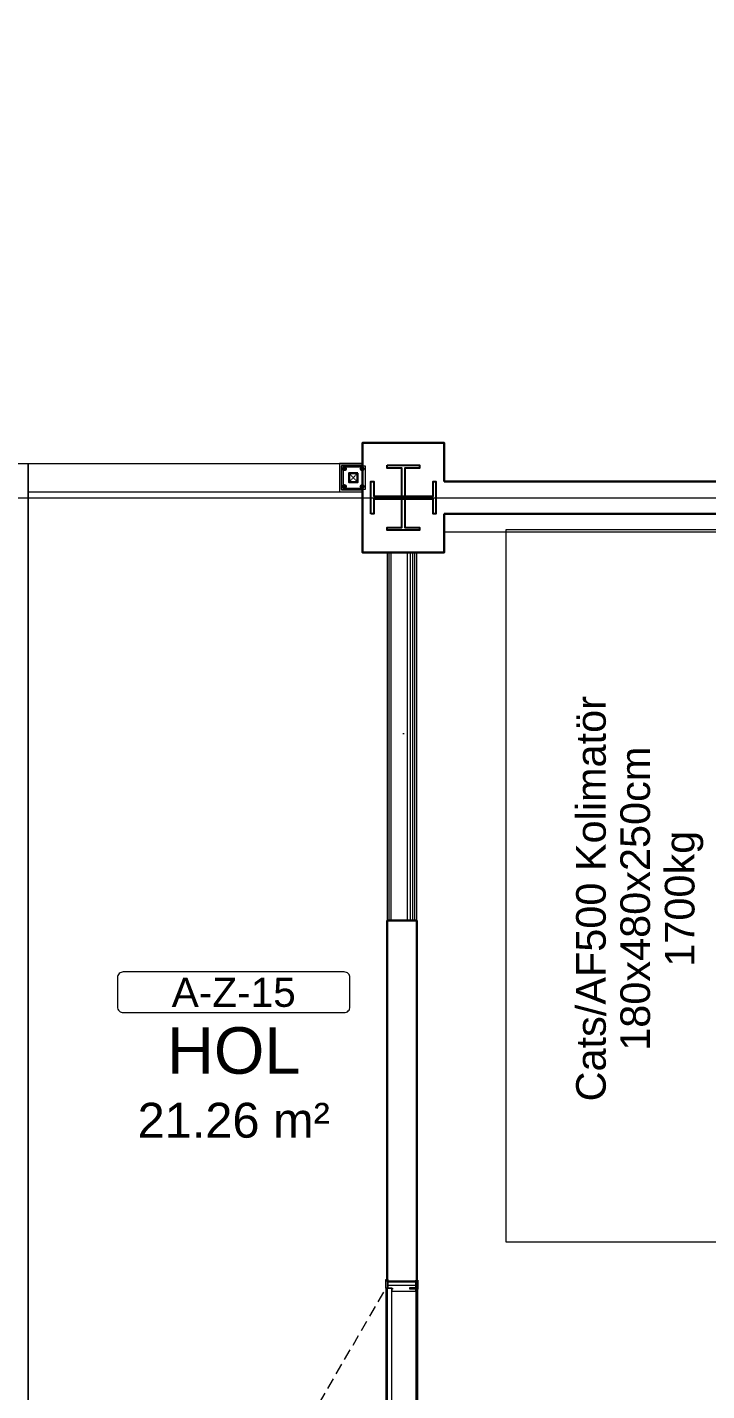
# Model space of a CAD drawing. Header units: centimetres. Extents: x 405464 to 563355, y 50011 to 66875.
# Drawn here: x 515435 to 515893, y 53317 to 54236 of the extents above; entities that cross this region are included whole.
import ezdxf
from ezdxf.enums import TextEntityAlignment as Align

# ---------------------------------------------------------------- set-up
doc = ezdxf.new("R2010")
doc.units = ezdxf.units.CM
for name, pattern in [('CHAIN', [0.3543, 0.2362, -0.0295, 0.0591, -0.0295]), ('DASHDOT', [25.4, 12.7, -6.35, 0, -6.35]), ('M00$0$CENTER', [50.8, 31.75, -6.35, 6.35, -6.35]), ('M00$0$HIDDEN', [0.375, 0.25, -0.125])]:
    doc.linetypes.add(name, pattern=pattern)
doc.layers.get('0').update_dxf_attribs({"lineweight": 9})
doc.layers.add('-MH_Ad', color=1, linetype='Continuous', lineweight=9, true_color=0xff0000)
doc.layers.add('DV_alçıpanel_duvar_yeni', color=1, linetype='Continuous', lineweight=20, true_color=0xff0000)
for name, color, linetype, lineweight in [('0-KRCN-MİMARİ-220526', 8, 'Continuous', 9), ('A_Aks', 30, 'DASHDOT', 9), ('A_celik', 1, 'Continuous', 25), ('A_Duvar-alçiplak', 3, 'Continuous', 30), ('D_Alcipan_YL', 13, 'BATTING', 13), ('G_0.09', 254, 'Continuous', 9), ('M00$0$A_Iskelet', 20, 'Continuous', 25), ('M00$0$D_Merkez', 51, 'M00$0$CENTER', 13), ('M00$0$D_Profil', 155, 'Continuous', 15), ('M00$0$KP_Acilim', 201, 'M00$0$HIDDEN', 15), ('M00$0$Y_Hidden_[Gizli]', 9, 'M00$0$HIDDEN', 9), ('M00_Mahal_No$0$MH_Alan', 51, 'Continuous', 9), ('MH_Alan', 51, 'Continuous', 9), ('TF_Cihaz', 20, 'Continuous', 13), ('TF_Mobilya', 142, 'Continuous', 9)]:
    doc.layers.add(name, color=color, linetype=linetype, lineweight=lineweight)
doc.layers.add('TF_Cihaz_yazı', color=5, linetype='Continuous')
doc.styles.add('M00_Mahal_No$0$Kalin01', font='swissk.ttf')
doc.styles.add('M00_Mahal_No$0$Normal', font='swiss.ttf')
doc.styles.add('MP_KAPI_POZ', font='arial.ttf')
doc.linetypes.add('BATTING', pattern='A,0.0001,-0.1,[134,ltypeshp.shx,S=0.1,R=0,X=-0.1,Y=0],-0.2,[134,ltypeshp.shx,S=0.1,R=180,X=0.1,Y=0],-0.1', length=0.4001)

# ---------------------------------------------------------------- blocks, each defined once
blk = doc.blocks.new('a_aks')
at = {"layer": 'A_Aks', "color": 8, "ltscale": 200}
for p, q in [((11330, 5308.05), (11330, -831.11)), ((-743.44, 1657), (12633.63, 1657))]:
    blk.add_line(p, q, dxfattribs=at)
blk = doc.blocks.new('mimari_yeni_durum')
at = {"layer": 'A_celik', "color": 8}
for points in [[(11319, 1679), (11341, 1679), (11341, 1677), (11331, 1677), (11331, 1637), (11341, 1637), (11341, 1635), (11319, 1635), (11319, 1637), (11329, 1637), (11329, 1677), (11319, 1677), (11319, 1679)], [(11319, 1679), (11341, 1679), (11341, 1677), (11331, 1677), (11331, 1637), (11341, 1637), (11341, 1635), (11319, 1635), (11319, 1637), (11329, 1637), (11329, 1677), (11319, 1677), (11319, 1679)], [(11308, 1646), (11308, 1668), (11310, 1668), (11310, 1658), (11350, 1658), (11350, 1668), (11352, 1668), (11352, 1646), (11350, 1646), (11350, 1656), (11310, 1656), (11310, 1646), (11308, 1646)], [(11308, 1646), (11308, 1668), (11310, 1668), (11310, 1658), (11350, 1658), (11350, 1668), (11352, 1668), (11352, 1646), (11350, 1646), (11350, 1656), (11310, 1656), (11310, 1646), (11308, 1646)]]:
    blk.add_lwpolyline(points, dxfattribs=at)
at = {"layer": 'A_Duvar-alçiplak', "color": 8}
for p, q in [((11357.5, 1668), (12507.5, 1668)), ((11357.5, 1668), (12507.5, 1668)), ((12507.5, 1646), (11357.5, 1646)), ((12507.5, 1646), (11357.5, 1646)), ((11319, 1372), (11319, 1128.67)), ((11339, 1372), (11319, 1372)), ((11339, 1372), (11339, 1128.67))]:
    blk.add_line(p, q, dxfattribs=at)
for points in [[(11357.5, 1668), (11357.5, 1694), (11302.5, 1694), (11302.5, 1620), (11357.5, 1620), (11357.5, 1646)], [(11357.5, 1668), (11357.5, 1694), (11302.5, 1694), (11302.5, 1620), (11319, 1620)], [(11339, 1620), (11357.5, 1620), (11357.5, 1646)], [(11339, 1128.67), (11318.98, 1128.67)]]:
    blk.add_lwpolyline(points, dxfattribs=at)
at = {"layer": 'A_Aks', "color": 8}
blk.add_blockref('a_aks', (0, 0), dxfattribs=at)
blk = doc.blocks.new('kar_o_2_yp')
at = {"layer": 'TF_Cihaz', "color": 8}
blk.add_lwpolyline([(9949, 1578.25), (9769, 1578.25), (9769, 1098.25), (9949, 1098.25)], close=True, dxfattribs=at)
at = {"layer": 'TF_Cihaz_yazı', "color": 8, "style": 'MP_KAPI_POZ'}
for s, p in [('Cats/AF500 Kolimatör', (9826.5, 1329.63)), ('180x480x250cm', (9856.34, 1329.63)), ('1700kg', (9886.34, 1329.63))]:
    blk.add_text(s, height=20, rotation=90, dxfattribs=at).set_placement(p, align=Align.MIDDLE_CENTER)
blk = doc.blocks.new('M00_Mahal_No$0$MHL')
at = {"color": 0, "linetype": 'ByBlock', "lineweight": -2}
blk.add_lwpolyline([(-100, -5), (-100, -30, 0.414214), (-95, -35), (95, -35, 0.414214), (100, -30), (100, -5, 0.414214), (95, 0), (-95, 0, 0.414214)], format="xyb", close=True, dxfattribs=at)
for tag, height, style, p in [('MAHALNO', 25, 'M00_Mahal_No$0$Kalin01', (0, -17.5)), ('MAHALADI', 40, 'M00_Mahal_No$0$Normal', (0, -67.5))]:
    blk.add_attdef(tag, text='', height=height, dxfattribs=dict(at, style=style)).set_placement(p, align=Align.MIDDLE_CENTER)
at = {"layer": 'M00_Mahal_No$0$MH_Alan', "style": 'M00_Mahal_No$0$Normal'}
blk.add_attdef('ALAN', text='', height=40, dxfattribs=at).set_placement((0, -127.5), align=Align.MIDDLE_CENTER)
blk = doc.blocks.new('A$C17b1b0ad')
at = {"layer": 'MH_Alan', "color": 8}
for points in [[(11077, 1680), (11287, 1680), (11287, 1661), (11302.5, 1661), (11302.5, 1620), (11319, 1620), (11319, 796), (11077, 796)], [(11339, 796), (11339, 1620), (11357.5, 1620), (11357.5, 1634), (12507.5, 1634), (12507.5, 1632), (12519, 1632), (12519, 1278.25), (12508, 1278.25), (12508, 1235.75), (12519, 1235.75), (12519, 878.25), (12508, 878.25), (12508, 835.75), (12519, 835.75), (12519, 796)]]:
    blk.add_lwpolyline(points, close=True, dxfattribs=at)
at = {"layer": '-MH_Ad', "color": 8}
ref = blk.add_blockref('M00_Mahal_No$0$MHL', (11215.61, 1337.27), dxfattribs=dict(at, xscale=0.7839999999999999, yscale=0.7839999999999999, zscale=0.7839999999999999))
ref.add_attrib('MAHALNO', 'A-Z-15', dxfattribs={"layer": '0', "color": 0, "linetype": 'ByBlock', "lineweight": -2, "height": 19.6, "style": 'M00_Mahal_No$0$Kalin01'}).set_placement((11215.61, 1323.55), align=Align.MIDDLE_CENTER)
ref.add_attrib('MAHALADI', 'HOL', dxfattribs={"layer": '0', "color": 0, "linetype": 'ByBlock', "lineweight": -2, "height": 31.36, "style": 'M00_Mahal_No$0$Normal'}).set_placement((11215.61, 1284.35), align=Align.MIDDLE_CENTER)
ref.add_attrib('ALAN', '21.26 m²', dxfattribs={"layer": 'M00_Mahal_No$0$MH_Alan', "height": 23.52, "style": 'M00_Mahal_No$0$Normal'}).set_placement((11215.61, 1237.31), align=Align.MIDDLE_CENTER)
blk = doc.blocks.new('*U114')
at = {"ltscale": 40}
blk.add_lwpolyline([(0, 0), (0, 6), (6, 6), (6, 0)], close=True, dxfattribs=at)
at = {"layer": 'M00$0$D_Merkez', "ltscale": 0.015}
for points in [[(0, 0), (6, 6)], [(0, 6), (6, 0)]]:
    blk.add_lwpolyline(points, dxfattribs=at)
at = {"layer": 'M00$0$D_Profil', "ltscale": 40}
blk.add_lwpolyline([(0.4, 0.4), (0.4, 5.6), (5.6, 5.6), (5.6, 0.4)], close=True, dxfattribs=at)
blk = doc.blocks.new('duvarlar')
at = {"color": 8}
for points in [[(11304.25, 1662.5), (11288.25, 1662.5), (11288.25, 1678.5), (11304.25, 1678.5)], [(11318.28, 1124), (11318.28, 1130), (11319.48, 1130), (11319.48, 1124)], [(11318.28, 1001), (11322.28, 1001), (11322.28, 1124), (11318.28, 1124)], [(11338.48, 1123.4), (11334.48, 1123.4), (11334.48, 1124.6), (11338.48, 1124.6), (11338.48, 1126), (11319.48, 1126), (11319.48, 1124), (11322.78, 1124), (11322.78, 1123.5), (11322.28, 1123.5), (11322.28, 1122), (11338.48, 1122)], [(11338.48, 1124.6), (11338.48, 1129.4), (11339.68, 1129.4), (11339.68, 1123.4), (11334.48, 1123.4), (11334.48, 1124.6)]]:
    blk.add_lwpolyline(points, close=True, dxfattribs=at)
at = {"layer": 'D_Alcipan_YL', "color": 8, "linetype": 'BATTING', "ltscale": 4}
blk.add_line((11334.5, 1620), (11334.5, 1372), dxfattribs=at)
at = {"layer": 'DV_alçıpanel_duvar_yeni', "color": 8}
for p, q in [((10670, 1680), (11077, 1680)), ((10670, 1680), (11077, 1680)), ((11077, 1680), (11077, 77)), ((11077, 1680), (11302.5, 1680)), ((11302.5, 1680), (11287, 1680)), ((11287, 1680), (11287, 1661)), ((11302.5, 1678.75), (11288.25, 1678.75)), ((11288.25, 1678.75), (11288.25, 1662.25)), ((11302.5, 1677.5), (11289.5, 1677.5)), ((11289.5, 1677.5), (11289.5, 1663.5)), ((11077, 1661), (11302.5, 1661)), ((11287, 1661), (11302.5, 1661)), ((11288.25, 1662.25), (11302.5, 1662.25)), ((11289.5, 1663.5), (11302.5, 1663.5)), ((11339, 1620), (11319, 1620)), ((11319, 1620), (11319, 1372)), ((11320.25, 1620), (11320.25, 1372)), ((11321.5, 1620), (11321.5, 1372)), ((11332.5, 1620), (11332.5, 1372)), ((11336.5, 1372), (11336.5, 1620)), ((11337.75, 1372), (11337.75, 1620)), ((11339, 1372), (11339, 1620)), ((11319, 1372), (11339, 1372))]:
    blk.add_line(p, q, dxfattribs=at)
at = {"layer": 'G_0.09', "color": 8}
for p, q in [((11289.08, 1676.5), (11289.66, 1677.51)), ((11289.66, 1675.49), (11289.08, 1676.5)), ((11289.66, 1677.51), (11290.84, 1677.51)), ((11290.84, 1675.49), (11289.66, 1675.49)), ((11290.84, 1677.51), (11291.42, 1676.5)), ((11291.42, 1676.5), (11290.84, 1675.49)), ((11301.66, 1677.51), (11301.08, 1676.5)), ((11301.08, 1676.5), (11301.66, 1675.49)), ((11302.84, 1677.51), (11301.66, 1677.51)), ((11301.66, 1675.49), (11302.84, 1675.49)), ((11303.42, 1676.5), (11302.84, 1677.51)), ((11302.84, 1675.49), (11303.42, 1676.5)), ((11289.66, 1665.51), (11289.08, 1664.5)), ((11289.08, 1664.5), (11289.66, 1663.49)), ((11290.84, 1665.51), (11289.66, 1665.51)), ((11291.42, 1664.5), (11290.84, 1665.51)), ((11290.84, 1663.49), (11291.42, 1664.5)), ((11301.08, 1664.5), (11301.66, 1665.51)), ((11301.66, 1663.49), (11301.08, 1664.5)), ((11301.66, 1665.51), (11302.84, 1665.51)), ((11302.84, 1665.51), (11303.42, 1664.5)), ((11303.42, 1664.5), (11302.84, 1663.49)), ((11289.66, 1663.49), (11290.84, 1663.49)), ((11302.84, 1663.49), (11301.66, 1663.49))]:
    blk.add_line(p, q, dxfattribs=at)
at = {"layer": 'G_0.09', "color": 8, "linetype": 'CHAIN', "ltscale": 3}
for p, q in [((11291.42, 1676.5), (11289.08, 1676.5)), ((11290.25, 1677.51), (11290.25, 1675.49)), ((11301.08, 1676.5), (11303.42, 1676.5)), ((11302.25, 1677.51), (11302.25, 1675.49)), ((11291.42, 1664.5), (11289.08, 1664.5)), ((11290.25, 1663.49), (11290.25, 1665.51)), ((11301.08, 1664.5), (11303.42, 1664.5)), ((11302.25, 1663.49), (11302.25, 1665.51))]:
    blk.add_line(p, q, dxfattribs=at)
at = {"layer": 'G_0.09', "color": 8}
for centre, radius in [((11290.25, 1676.5), 1.28), ((11290.25, 1676.5), 0.917), ((11290.25, 1676.5), 0.9), ((11290.25, 1676.5), 0.693), ((11290.25, 1676.5), 0.64), ((11290.25, 1676.5), 0.539), ((11302.25, 1676.5), 1.28), ((11302.25, 1676.5), 0.917), ((11302.25, 1676.5), 0.9), ((11302.25, 1676.5), 0.693), ((11302.25, 1676.5), 0.64), ((11302.25, 1676.5), 0.539), ((11290.25, 1664.5), 1.28), ((11290.25, 1664.5), 0.917), ((11290.25, 1664.5), 0.9), ((11290.25, 1664.5), 0.693), ((11290.25, 1664.5), 0.64), ((11290.25, 1664.5), 0.539), ((11302.25, 1664.5), 1.28), ((11302.25, 1664.5), 0.917), ((11302.25, 1664.5), 0.9), ((11302.25, 1664.5), 0.693), ((11302.25, 1664.5), 0.64), ((11302.25, 1664.5), 0.539)]:
    blk.add_circle(centre, radius, dxfattribs=at)
at = {"layer": 'G_0.09', "color": 8, "linetype": 'Continuous'}
for centre, start, end in [((11290.25, 1676.5), 72, 252), ((11290.25, 1676.5), 72, 252), ((11290.25, 1676.5), 252, 72), ((11290.25, 1676.5), 252, 72), ((11302.25, 1676.5), 108, 288), ((11302.25, 1676.5), 108, 288), ((11302.25, 1676.5), 288, 108), ((11302.25, 1676.5), 288, 108), ((11290.25, 1664.5), 108, 288), ((11290.25, 1664.5), 108, 288), ((11290.25, 1664.5), 288, 108), ((11290.25, 1664.5), 288, 108), ((11302.25, 1664.5), 72, 252), ((11302.25, 1664.5), 72, 252), ((11302.25, 1664.5), 252, 72), ((11302.25, 1664.5), 252, 72)]:
    blk.add_arc(centre, 0.72, start, end, dxfattribs=at)
at = {"layer": 'G_0.09', "color": 8}
for centre, start, end in [((11290.25, 1676.5), 100, 10), ((11302.25, 1676.5), 170, 80), ((11290.25, 1664.5), 350, 260), ((11302.25, 1664.5), 280, 190)]:
    blk.add_arc(centre, 0.64, start, end, dxfattribs=at)
at = {"layer": 'M00$0$KP_Acilim', "color": 8, "ltscale": 30}
blk.add_lwpolyline([(11256.5, 1017.64), (11318.28, 1124)], dxfattribs=at)
at = {"layer": 'M00$0$Y_Hidden_[Gizli]', "color": 8}
for points in [[(11338.48, 1122), (11338.48, 880)], [(11339.68, 878.6), (11339.68, 1123.4)]]:
    blk.add_lwpolyline(points, dxfattribs=at)
at = {"layer": 'M00$0$A_Iskelet', "color": 8, "xscale": -1, "rotation": 90}
blk.add_blockref('*U114', (11299.25, 1673.5), dxfattribs=at)
blk = doc.blocks.new('A$C9e52caec')
at = {"layer": '-MH_Ad', "color": 8}
blk.add_blockref('A$C17b1b0ad', (0, 0), dxfattribs=at)
at = {"color": 8}
blk.add_blockref('mimari_yeni_durum', (0, 0), dxfattribs=at)
at = {"layer": 'TF_Mobilya', "color": 8}
blk.add_blockref('kar_o_2_yp', (1630, 57), dxfattribs=at)
blk.add_blockref('duvarlar', (0, 0))

msp = doc.modelspace()

# ---------------------------------------------------------------- block references
at = {"layer": '0-KRCN-MİMARİ-220526', "rotation": 359.999999999997}
msp.add_blockref('A$C9e52caec', (504358.27, 52262.37, 74), dxfattribs=at)

doc.saveas('drawing.dxf')
